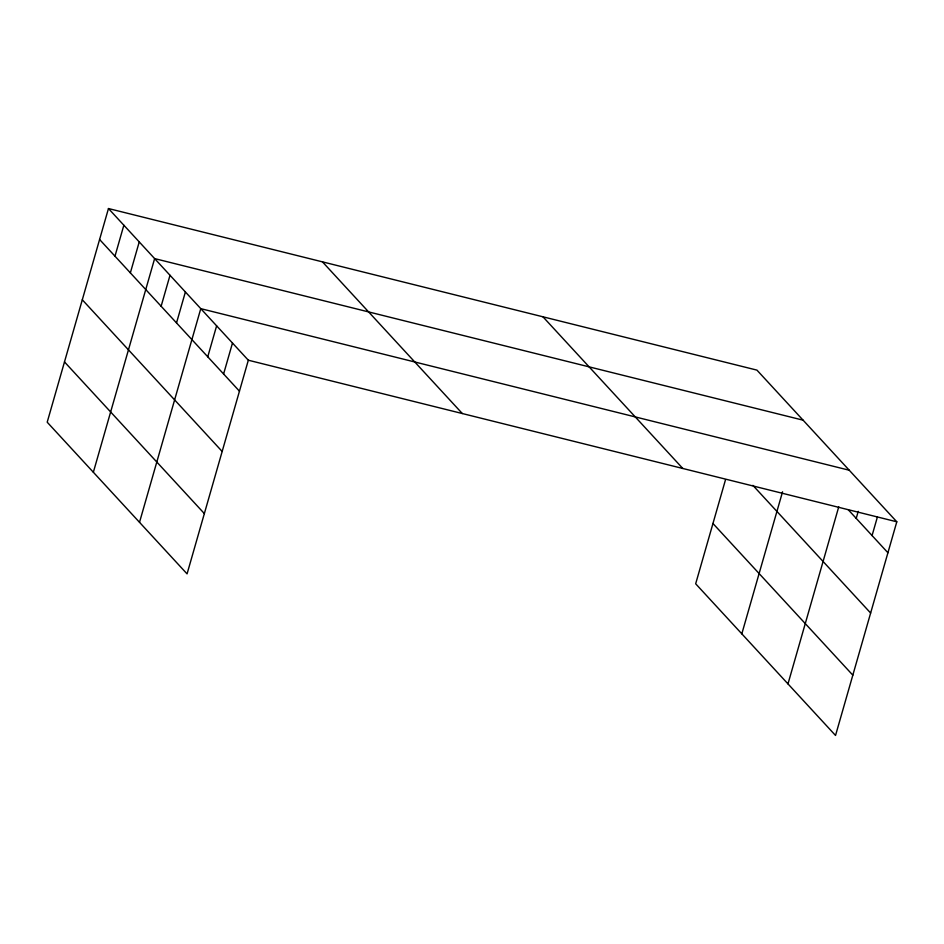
<?xml version="1.0" encoding="UTF-8"?>
<svg xmlns="http://www.w3.org/2000/svg" width="944" height="944" viewBox="0 0 944 944"><rect width="100%" height="100%" fill="white"/><g stroke="black" fill="none" stroke-linecap="round" stroke-linejoin="round"><path stroke-width="1.42" d="M108.466 208.541L47.2 422.204L187.065 573.881L248.331 360.219L108.466 208.541L756.935 370.119L896.8 521.796L835.534 735.459L695.669 583.781L725.511 479.729M114.979 256.19L123.853 225.227M130.355 272.875L139.24 241.912M93.35 472.26L154.627 258.597L803.084 420.174M161.129 306.245L170.003 275.282M176.516 322.931L185.39 291.967M139.511 522.315L200.777 308.653L849.246 470.23M207.751 356.797L216.624 325.833M223.598 373.989L232.484 343.026M741.819 633.837L782.552 491.8M787.98 683.893L838.756 506.798M856.22 518.374L858.238 511.341M872.067 535.567L877.318 517.277M248.331 360.219L896.8 521.796M848.29 509.784L887.926 552.759M752.887 485.358L870.639 613.045M542.942 316.795L682.807 468.472M712.956 523.495L852.821 675.161M322.459 261.866L462.324 413.543M99.592 239.505L239.457 391.182M82.305 299.791L222.17 451.468M64.487 361.918L204.352 513.583"/></g></svg>
